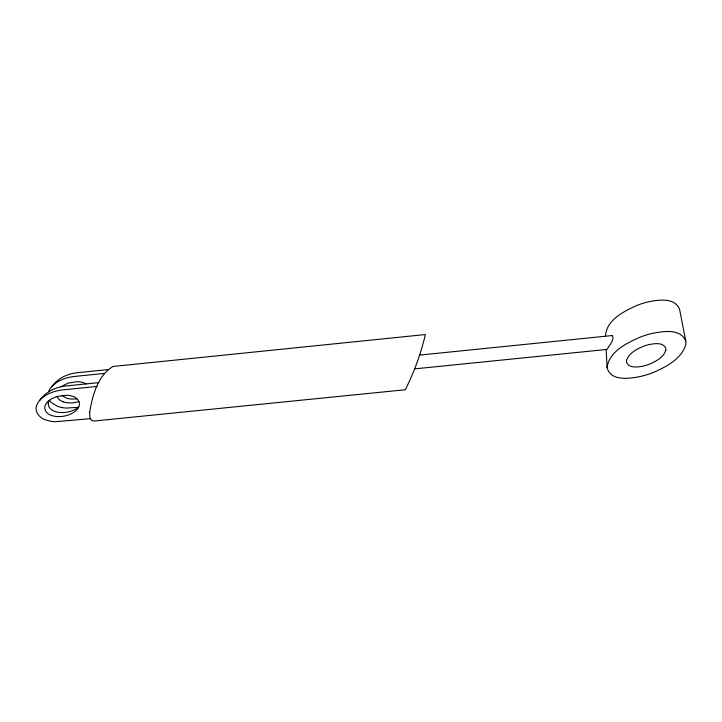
<?xml version="1.0" encoding="UTF-8"?>
<svg xmlns="http://www.w3.org/2000/svg" width="722" height="722" viewBox="0 0 722 722"><rect width="100%" height="100%" fill="white"/><g stroke="black" fill="none" stroke-linecap="round" stroke-linejoin="round"><path stroke-width="1.08" d="M607.049 367.498C609.26 351.307 626.876 343.076 640.243 337.111A58.924 35.784 -27.8 0 1 650.874 333.717C661.912 331.452 680.368 327.851 685.747 341.019A22.003 13.366 -27.8 0 1 685.719 344.845C681.297 359.096 666.397 366.677 653.663 372.335A58.816 35.721 -27.8 0 1 641.01 376.352C630.135 378.617 610.514 381.748 607.049 367.498L606.155 349.511M90.421 418.688L54.989 421.747A41.795 25.387 -27.8 0 1 45.91 419.96C38.952 418.182 33.23 410.051 37.616 403.291A16.128 9.792 -27.8 0 1 39.746 400.286C45.784 391.703 55.883 386.92 66.135 385.954L98.86 382.624M48.618 391.802A16.543 10.045 -27.8 0 1 51.668 386.739C57.598 378.382 67.462 373.644 77.507 372.687L107.813 369.601M51.668 386.748C57.444 380.476 65.946 377.416 74.258 376.478L104.546 373.391M39.746 400.286C45.621 393.914 54.294 390.864 62.733 389.916L97.001 386.432M78.707 407.073C73.482 411.305 66.469 413.002 59.836 412.479A27.626 16.777 -27.8 0 1 54.881 411.432C51.551 410.331 48.112 407.596 48.212 403.778M60.973 386.793L67.814 383.202L76.478 381.73A26.543 16.119 -27.8 0 1 85.584 383.599L86.18 383.914M56.876 396.486L51.65 398.724L47.706 401.712A10.758 6.534 -27.8 0 0 45.73 404.338C42.869 408.842 46.704 414.202 51.316 415.385A27.86 16.922 -27.8 0 0 57.354 416.567C64.041 416.856 71.108 415.015 76.153 410.466A10.767 6.543 -27.8 0 0 78.283 407.858C81.496 403.327 77.687 397.578 72.859 396.405A27.86 16.922 -27.8 0 0 66.839 395.241L56.876 396.486L59.033 399.6L63.031 401.838M78.996 401.531L75.837 402.38A24.927 15.144 -27.8 0 1 63.13 401.739M77.028 398.869L71.902 399.085A26.588 16.146 -27.8 0 1 66.081 397.921L61.939 395.412M419.482 355.107L611.994 335.559M414.473 368.897L606.85 349.439M78.364 407.352L66.289 408.065A40.288 24.476 -27.8 0 1 57.444 406.287L51.172 402.452A30.396 18.456 -27.8 0 1 49.394 400.223M612.157 335.55C615.27 339.159 608.736 345.865 607.527 348.789A5.135 3.123 -27.8 0 1 607.319 349.06M685.747 341.019L679.61 309.431C674.718 296.778 657.146 299.928 646.686 302.238A53.608 32.562 -27.8 0 0 636.678 305.514C623.781 311.417 606.191 320.081 605.496 336.217M48.23 403.769A12.13 7.364 -27.8 0 1 49.132 400.421M89.727 411.892C89.618 415.006 89.384 420.935 93.734 421.052L405.331 389.736C413.968 372.39 421.079 353.356 425.357 334.548L112.993 366.46C97.921 375.377 92.443 395.475 89.727 411.892M665.765 350.441C663.446 357.471 656.099 361.235 649.755 364.041A29.331 17.815 -27.8 0 1 642.228 366.316C637.129 367.164 629.033 368.31 626.579 362.426A11.01 6.688 -27.8 0 1 626.651 359.944C629.25 352.905 636.66 349.159 643.167 346.389A29.458 17.897 -27.8 0 1 648.509 344.71C653.97 343.618 662.245 341.966 665.63 347.724A11.02 6.697 -27.8 0 1 665.765 350.441"/></g></svg>
